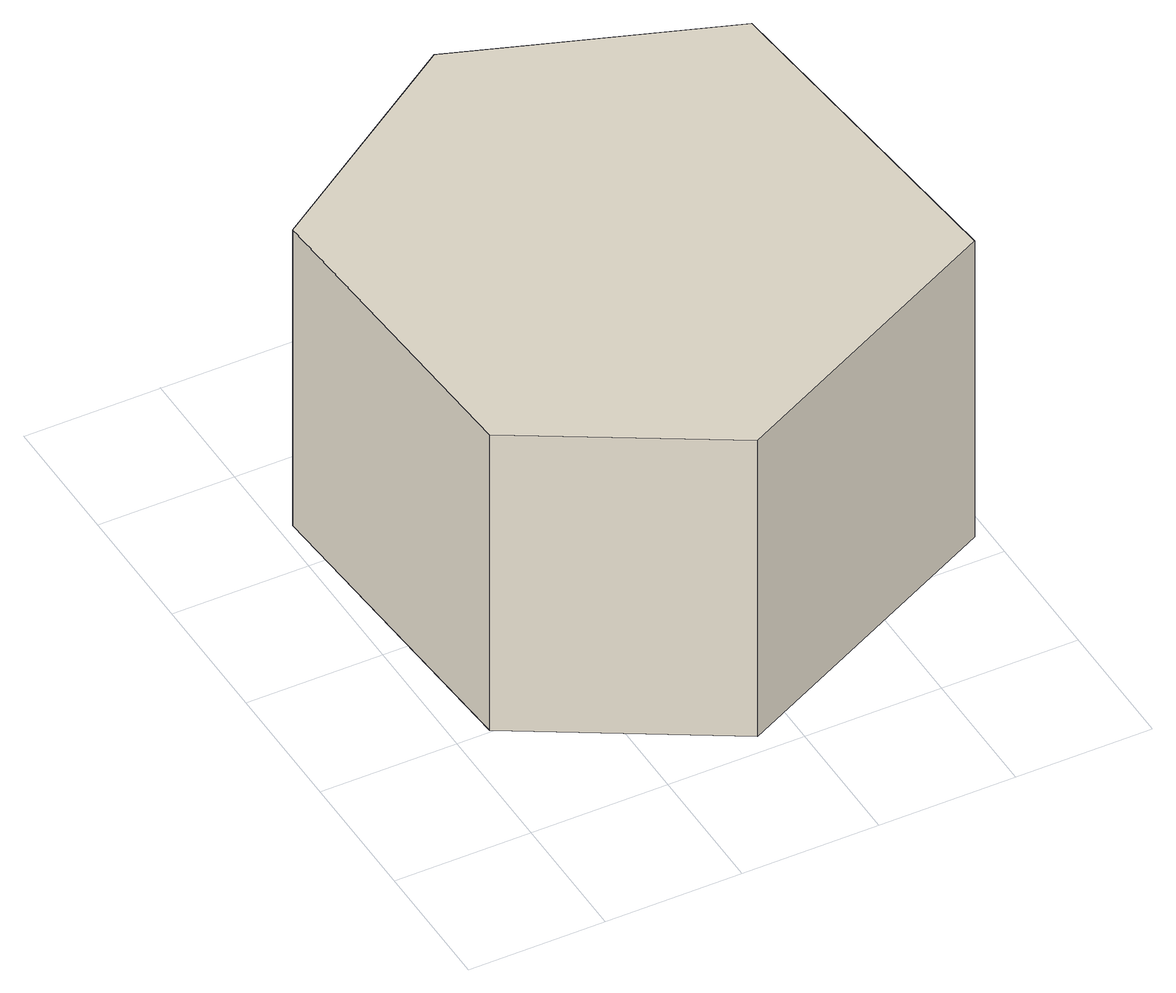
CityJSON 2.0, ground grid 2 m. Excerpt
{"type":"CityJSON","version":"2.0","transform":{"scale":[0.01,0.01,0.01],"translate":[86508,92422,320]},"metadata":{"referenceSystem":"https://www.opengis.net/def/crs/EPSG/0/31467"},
"CityObjects":{
"building1":{"type":"Building","geometry":[{"type":"Solid","lod":"1","boundaries":[[[[0,1,2,3,4,5]],[[4,6,7,5]],[[3,8,6,4]],[[2,9,8,3]],[[1,10,9,2]],[[0,11,10,1]],[[5,7,11,0]],[[6,8,9,10,11,7]]]]}]}
},
"vertices":[
[345,898,525],[20,680,525],[50,203,525],[347,29,525],[780,243,525],[733,758,525],[780,243,25],[733,758,25],[347,29,25],[50,203,25],[20,680,25],[345,898,25]
]}
